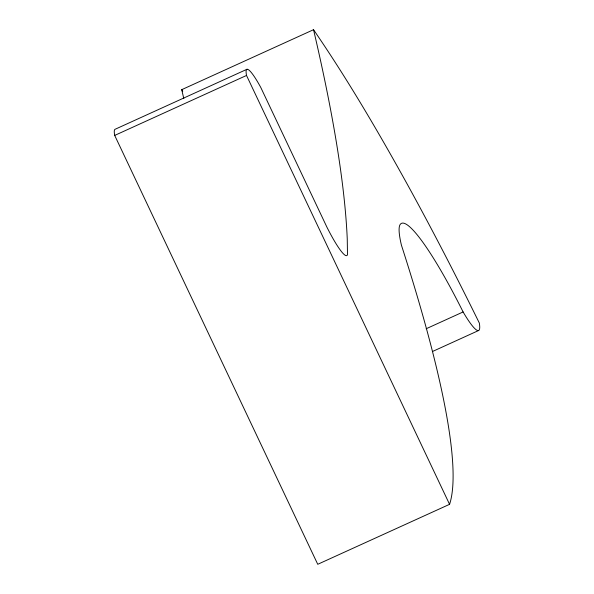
<?xml version="1.0" encoding="UTF-8"?>
<svg xmlns="http://www.w3.org/2000/svg" width="594" height="594" viewBox="0 0 594 594"><rect width="100%" height="100%" fill="white"/><g stroke="black" fill="none" stroke-linecap="round" stroke-linejoin="round"><path stroke-width="0.89" d="M183.791 98.574A1581.51 226.002 65.5 0 0 181.719 89.672L313.535 29.7C347.497 79.269 377.91 131.163 406.987 183.709A581.422 83.086 65.5 0 1 479.321 323.025A55.324 7.908 65.5 0 1 463.105 311.954A139.234 19.899 65.5 0 0 400.133 224.554A103.935 14.85 65.5 0 0 401.425 245.188A712.652 101.841 65.5 0 1 449.561 504.328L317.745 564.3L114.701 135.425A40.013 5.717 65.5 0 1 115.177 129.24L246.993 69.268M114.701 135.425L246.517 75.453A40.013 5.717 65.5 0 1 260.803 87.511L326.863 227.042A45.53 6.504 65.5 0 0 347.49 254.64L347.252 238.974A1581.51 226.002 65.5 0 0 313.535 29.7M426.165 328.757L463.105 311.954M432.521 351.492L478.697 330.479M181.719 89.672L182.744 91.186M246.517 75.453L449.561 504.328"/></g></svg>
